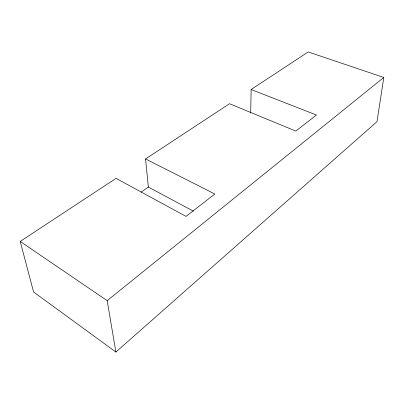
<?xml version="1.0" encoding="UTF-8"?>
<svg xmlns="http://www.w3.org/2000/svg" width="404" height="404" viewBox="0 0 404 404"><rect width="100%" height="100%" fill="white"/><g stroke="black" fill="none" stroke-linecap="round" stroke-linejoin="round"><path stroke-width="0.61" d="M250.707 113.16L251.131 89.506L308.217 51.949L383.8 77.462L376.988 121.639L115.892 352.051L33.588 291.976L20.2 241.42L116.044 178.371L186.047 216.393L214.832 194.011L145.566 158.949L229.523 103.722L295.794 131.063L316.423 115.024L251.131 89.506M115.892 352.051L107.181 300.662L383.8 77.462M141.122 192.147L148.364 187.092L145.566 158.949M148.364 187.092L193.294 211.08M20.2 241.42L107.181 300.662"/></g></svg>
